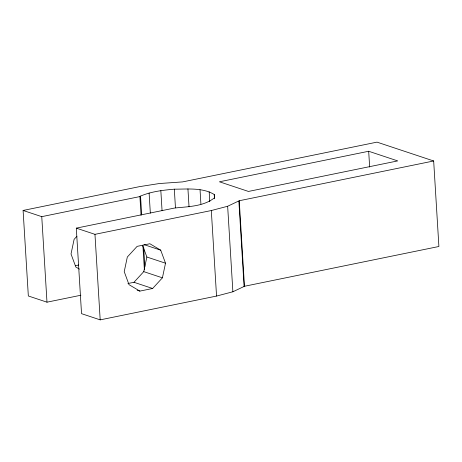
<?xml version="1.0" encoding="UTF-8"?>
<svg xmlns="http://www.w3.org/2000/svg" width="462" height="462" viewBox="0 0 462 462"><rect width="100%" height="100%" fill="white"/><g stroke="black" fill="none" stroke-linecap="round" stroke-linejoin="round"><path stroke-width="0.69" d="M127.916 283.524L133.963 282.288L143.757 271.633L146.858 257.005L142.544 245.287M162.416 277.835L165.512 263.207L160.724 250.185L149.879 243.757L137.122 246.367L127.321 257.022L124.226 271.65L129.013 284.667L139.859 291.1L152.616 288.49L162.416 277.835L143.757 271.633M76.305 228.141L94.964 234.338L211.313 210.539L227.65 206.254L239.247 200.745L433.668 160.972L438.9 246.494L244.479 286.267L232.883 291.776L216.545 296.061L100.19 319.866L81.537 313.663L76.305 228.141L174.451 208.062C187.976 206.56 203.505 206.658 214.587 197.73L214.218 194.456C202.344 187.381 187.578 189.218 174.324 189.172C162.855 190.2 151.224 191.534 140.54 196.084L139.905 196.575L41.759 216.655L23.1 210.453L28.332 295.975L46.985 302.177L80.879 295.241M76.917 236.29L74.116 239.333L71.021 253.967L75.808 266.984L79.424 269.127M23.1 210.453L139.455 186.654L159.303 183.535L182.588 181.907L377.009 142.134L433.668 160.972M368.682 151.259L219.427 181.791L248.446 191.441L397.707 160.909L368.682 151.259L369.652 167.071M75.381 265.702L78.742 265.015M144.069 244.652L160.724 250.185M146.858 257.005L165.512 263.207M133.963 282.288L152.616 288.49M137.191 290.217L139.859 291.1M239.247 200.745L244.479 286.267M238.871 201.218L244.098 286.74M227.65 206.254L232.883 291.776M214.218 194.456L214.478 198.77M211.313 210.539L216.545 296.061M209.165 191.684L209.777 201.744M200.034 189.743L200.918 204.117M187.936 188.871L189.033 206.837M174.324 189.172L175.462 207.86M160.834 190.61L162.064 210.73M149.105 193.006L150.335 213.132M140.54 196.084L141.684 214.766M143.665 247.106L144.849 266.51M139.905 196.575L141.049 215.263M142.891 245.449L144.387 269.883M94.964 234.338L100.19 319.866M41.759 216.655L46.985 302.177"/></g></svg>
